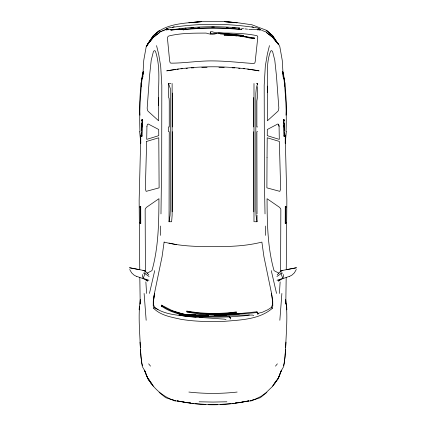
<?xml version="1.0" encoding="UTF-8"?>
<svg xmlns="http://www.w3.org/2000/svg" width="426" height="426" viewBox="0 0 426 426"><rect width="100%" height="100%" fill="white"/><g stroke="black" fill="none" stroke-linecap="round" stroke-linejoin="round"><path stroke-width="0.64" d="M158.696 105.43C157.62 87.436 161.305 68.416 155.378 51.067L154.281 50.593L153.371 51.69L151.214 60.284L149.526 76.025L147.162 108.241L147.652 110.632L148.243 111.388L158.621 120.787L158.696 97.703M172.418 126.964L172.418 97.49M267.31 86.116L267.384 120.787L277.763 111.388L278.354 110.632L278.844 108.034L276.479 76.025L274.791 60.284L272.629 51.69L271.719 50.593L270.627 51.067C265.51 64.156 268.119 78.874 267.31 92.554M284.488 78.901L284.488 86.169M254.594 221.744L257.016 221.744L257.032 215.13M257.032 213.809L256.867 131.709L257.613 131.677M285.298 206.328C287.47 208.048 284.616 205.103 285.266 207.206L285.223 223.464L286.144 222.883L285.894 222.297M286.176 206.919L285.867 207.478L285.803 222.297L286.144 222.883M280.585 271.41L280.851 209.608L280.596 208.575L279.397 207.233L267.049 198.702C267.182 222.819 267.448 247.224 274.04 270.627L278.934 273.204M286.181 277.518L285.798 304.111L285.633 301.044M286.251 269.551L286.868 200.534L285.26 137.651L285.223 143.285L286.363 131.458M257.517 86.68L257.405 97.49L256.867 101.09L256.867 126.964L257.613 126.927M257.538 84.774L257.549 83.507L256.361 83.507M164.106 242.096L162.109 256.441L154.452 293.386L153.61 300.277L153.552 304.739L154.713 307.545C163.808 314.058 175.384 314.958 186.157 316.198M238.336 35.63L238.347 35.177M160.98 213.895L161.71 157.599L161.821 85.392L160.682 66.126L158.658 54.161L156.55 45.603M140.106 222.297L139.856 222.883L140.777 223.464L140.734 207.206C141.384 205.103 138.53 208.048 140.702 206.328M160.469 235.386L160.703 226.041M253.763 315.48L252.251 315.038L214.209 315.309L206.844 314.825L206.871 314.068M206.844 314.825L206.988 313.477L212.249 313.744M285.292 223.464L285.319 222.569M141.224 132.832L140.979 135.99L142.034 136.57L142.545 124.392M142.598 123.061L142.657 119.525L141.613 120.052L141.757 120.606M141.091 135.99L141.395 135.404L142.007 120.622L141.714 120.057M142.082 127.033L142.252 123.045M141.336 130.255L141.645 123.178M285.681 299.403C288.013 315.346 286.187 331.742 285.654 347.813M142.524 274.509L142.438 276.346L143.168 278.38L148.956 280.271M285.521 349.677L284.802 358.623M285.963 342.099L285.1 356.53L283.711 366.456L280.904 371.445L278.189 378.565L272.001 386.92L265.803 392.889L261.133 396.318L254.572 399.497M140.367 301.044L140.202 304.111L139.819 277.518M283.402 123.061L283.343 119.525L284.387 120.052L284.243 120.606M172.189 211.823L172.418 131.677M140.351 347.813C139.819 331.742 137.992 315.346 140.319 299.403M279.413 293.445L280.138 281.911M277.044 280.271L282.832 278.38L281.011 273.673L281.197 270.68L296.48 267.757L286.181 269.722M140.921 82.724L139.382 106.766L139.925 115.233M286.043 115.233L286.586 106.766L285.047 82.724M285.622 136.432L285.702 135.17M281.89 293.445L279.839 320.283M213.415 314.617L223.394 314.356L235.919 312.945L236.19 311.954C219.811 314.095 203.159 313.946 186.881 311.081L187.094 312.109L199.581 314.1L207.473 314.479M187.094 312.109L186.881 311.081M139.137 309.851L139.393 306.198M235.919 312.945L236.19 311.954M286.038 131.533C286.789 113.95 285.771 96.223 283.94 78.725M161.353 305.836L161.422 305.128L172.019 310.517L183.734 314.26L208.58 315.272L208.261 316.241C192.211 316.167 175.182 315.943 161.576 306.172L161.353 305.836L163.115 306.731M161.576 306.172L161.422 305.128M143.413 71.483L141.885 79.167L142.3 75.125L143.274 71.403M208.261 316.241L208.58 315.272M142.891 75.966L142.747 77.165L143.77 60.252L146.219 46.615L147.3 44.538L153.259 37.302L147.609 44.501L147.902 44.043L146.416 46.738L148.488 42.509L153.376 35.693L159.558 30.448L153.2 35.949L147.609 44.501M143.104 74.161L143.317 72.356M254.269 38.494L240.099 35.997L224.182 35.097L224.236 34.671L232.479 34.825L240.157 35.624L254.317 38.106L254.269 38.494L248.779 37.893M224.182 35.097L224.395 34.517M179.096 314.963L179.325 313.621L179.096 314.963L186.402 316.481L224.518 319.149L226.009 319.692M153.61 300.277L154.452 293.386L153.269 300.996L153.227 305.762L153.722 308.381C160.836 315.586 171.492 317.157 180.944 319.303C194.629 321.582 208.522 321.721 222.356 321.508C239.247 319.963 258.768 320.006 272.289 308.381L272.778 305.762L272.736 300.996L271.543 293.386L263.886 256.441L261.889 242.096C245.914 246.132 229.396 246.755 213 246.537C196.599 246.755 180.086 246.132 164.111 242.096M254.162 38.271L254.21 37.887M284.722 359.256L284.094 363.825L283.45 365.577M172.125 83.507L172.125 215.284L171.63 221.744L169.042 221.744L170.075 215.284L170.283 210.109L170.283 88.454L168.478 83.507L170.911 83.507M142.066 78.725C140.234 96.223 139.217 113.95 139.968 131.533M141.885 79.167L143.338 71.77M149.467 293.413L154.718 270.627M257.549 83.507L256.292 88.454L255.829 93.39L255.829 210.109L256.037 215.284L257.016 221.744M257.805 314.66L258.097 313.6L256.942 311.789L239.343 313.579L228.767 313.69M142.939 270.35L144.803 270.68L144.989 273.673L143.168 278.38M269.456 45.603L267.347 54.161L265.323 66.126L264.184 85.392L264.461 183.313L265.02 213.895M230.099 319.133L230.439 318.089L229.417 316.214C220.487 315.97 211.381 317.258 202.403 315.996M276.075 380.972L274.525 383.837M240.259 35.827L242.82 36.082L243.182 35.353L213.958 32.275L212.073 31.662L210.588 31.854L210.274 33.441M243.182 35.353L242.82 36.082M282.832 278.38L283.562 276.346L283.476 274.509M278.189 378.565L281.511 370.103L278.226 378.661L273.338 384.923M258.018 313.323L262.246 312.317L267.927 309.686L271.282 307.545L272.443 304.739L272.384 300.277L271.543 293.386M139.856 222.883L140.197 222.297L140.133 207.478L139.824 206.919M284.776 132.832L285.021 135.99L284.605 135.404L283.993 120.622L284.286 120.057M294.43 272.768L296.294 269.504M148.269 43.484L153.376 35.693L153.2 35.949C165.426 23.126 184.911 23.26 201.386 21.662L188.92 22.796C204.906 20.853 221.105 20.853 237.096 22.796L224.63 21.662L237.096 22.658L251.899 24.772L266.548 30.342L272.816 35.949L278.46 44.501L272.757 37.302L278.769 44.538L279.813 46.615L282.236 60.252L283.258 77.165L283.045 75.365M272.693 386.158L276.399 380.839M277.14 379.774L277.88 378.709L277.086 379.699M186.183 29.08L185.507 28.004L184.453 29.325C202.51 27.408 220.759 27.418 238.837 29.043L239.609 28.004C216.658 25.842 193.425 26.38 170.645 29.99L173.286 29.751M275.484 366.142L277.363 363.841M277.182 274.877L281.197 270.68M278.657 281.112L279.999 279.861M294.174 273.055L291.842 275.175L289.542 276.368M257.837 29.847L258.784 29.043L259.54 29.011L260.866 29.809L259.115 30.028M153.722 308.381L154.713 307.545L158.073 309.686M257.826 29.863L259.205 28.707L257.379 27.93C228.048 23.116 198.021 23.073 168.691 27.951L159.526 32.126L161.353 31.449M266.894 392.373L260.297 397.682L250.563 400.93L251.862 400.69L253.987 399.295M159.537 32.467L153.259 37.387L159.542 32.546M278.119 280.793L279.131 280.026M284.174 136.57L285.021 135.99M276.895 276.511L281.011 273.673M285.223 223.464L286.107 222.883M167.045 29.996L165.384 29.74L166.87 28.542L168.249 29.82M141.613 120.052L142.465 119.514M284.909 135.99L283.966 136.57L283.482 125.058M257.911 29.937L259.54 29.011M253.502 399.71L251.383 400.69L243.731 401.793M147.066 273.204L151.954 270.627C158.552 247.224 158.818 222.819 158.951 198.702L146.597 207.233L145.404 208.575L145.149 209.608L145.415 271.41M281.74 273.417L282.544 272.997M278.199 280.984L282.566 278.716L289.467 276.325M140.133 207.478L140.734 207.206M283.913 135.676L284.605 135.404M162.578 30.997L164.409 30.315M172.344 27.37L174.175 26.689M142.007 120.622L142.705 120.409M216.765 33.436C213.298 34.863 209.613 34.256 206.163 33.079C193.686 33.148 180.869 32.988 168.707 36.013L167.801 36.828L167.466 37.855L167.578 39.634L169.644 60.891L170.033 62.436L170.72 63.154C184.618 63.218 198.937 60.689 213.005 60.913C226.685 61.009 240.355 62.654 253.939 63.527L254.881 62.824L255.206 61.541L257.73 37.951L257.719 36.482L257.075 35.72C244.508 33.047 231.35 33.079 218.506 32.978M248.693 400.834C225.311 406.09 200.705 406.09 177.317 400.834M282.869 270.382L281.4 270.654M241.547 402.192L243.182 401.894M241.377 402.181L248.699 400.93M249.348 314.995L244.95 315.735L229.492 316.907M175.842 69.47L166.715 70.86C196.514 65.487 227.516 65.471 257.357 70.535L259.104 70.86L247.676 69.071M177.147 69.268L178.451 69.071M235.53 403.049L240.078 402.373M231.094 403.64L220.178 404.407M232.346 403.481L234.231 403.241M235.972 312.237C219.805 314.755 203.202 314.585 187.142 311.401M235.248 402.932L236.526 402.788M238.443 402.575L240.36 402.362M174.596 29.607L177.211 29.319M178.521 29.176L179.831 29.032M237.138 392.053C221.078 393.848 204.933 393.848 188.872 392.053M228.49 313.451L229.763 313.318M232.314 313.057L233.586 312.924M181.018 68.804L182.291 68.692M186.119 68.357L187.397 68.245M171.284 30.054L174.511 29.804M177.088 29.607L183.537 29.117L183.766 30.145M206.961 314.234C223.698 314.995 240.605 314.276 257.208 312.508L258.097 313.6M190.885 27.914L193.415 27.754M197.84 27.477L199.735 27.355M191.221 67.91L193.862 67.814M201.786 67.526L207.063 67.329M217.569 404.492L208.442 404.492M214.209 315.309L226.664 315.022M226.872 401.787L213.005 402.069L199.139 401.787M220.269 33.942L229.944 34.73M211.743 27.051L214.267 27.051M165.384 29.74L183.537 29.117L182.85 29.756C202.472 27.717 222.292 27.568 241.915 29.676L240.898 29.005M218.969 314.409L223.394 314.356M224.816 313.925L239.385 314.031M224.342 34.937L232.436 35.06L240.099 35.997M208.33 315.538C192.275 315.666 175.262 315.133 161.651 305.463M183.723 314.431L195.779 314.718M205.833 404.407L194.916 403.64M251.803 29.474L260.866 29.809M210.156 32.823L210.7 33.319L222.207 33.484L242.974 35.646M218.948 67.329L224.225 67.526M232.149 67.814L234.79 67.91M205.944 315.884L208.506 315.98M186.194 315.08L188.729 315.192M195.699 315.506L194.432 315.448L195.774 315.554M192.579 316.726L195.848 316.875M186.402 316.481L196.274 316.987M199.565 317.152L202.856 317.322M224.236 34.671L226.131 34.788M230.439 318.089L229.593 316.944C212.883 317.248 195.758 317.434 179.234 314.372M226.275 27.355L228.171 27.477M232.596 27.754L235.125 27.914M187.813 315.022L189.139 315.112M232.388 35.48L236.883 35.875M238.656 68.261L239.945 68.373M243.166 68.666L244.455 68.783M187.435 316.316L189.991 316.55M206.163 314.164L207.478 314.287M231.882 34.937L233.815 35.145M238.336 28.175L239.646 28.318M241.617 28.531L243.587 28.75M244.897 28.888L247.522 29.176M248.837 29.319L251.462 29.607M185.651 402.362L187.568 402.575M189.485 402.788L190.763 402.932M191.78 403.241L193.665 403.481M239.513 35.331L240.685 35.486M188.745 312.05L190.023 312.221M240.094 36.151L247.607 37.211M250.051 37.493L251.878 37.76M253.097 37.935L254.317 38.106M185.933 402.373L190.481 403.049M238.837 29.043L239.955 29.208L239.609 28.004M182.285 401.793L174.628 400.69L172.509 399.71M144.6 270.654L129.52 267.757L139.819 269.722M177.317 400.93L184.634 402.181M240.147 35.784L241.393 36.008M182.829 401.894L184.469 402.192M181.929 314.1L184.533 314.574M168.994 243.092L176.657 244.668M241.957 36.556L243.203 36.822M171.955 311.081L183.734 314.26M283.295 120.409L283.993 120.622M175.645 312.455L183.654 315.133M251.841 26.689L253.672 27.37M261.607 30.315L266.49 32.126M141.395 135.404L142.087 135.676M136.533 276.325L143.434 278.716L147.801 280.984M285.266 207.206L285.867 207.478M171.438 399.497C158.845 394.21 148.477 383.224 144.489 370.103L147.817 378.565L151.486 383.837M136.458 276.368L134.158 275.175L131.826 273.055M143.455 272.997L144.26 273.417M283.53 119.514L284.387 120.052M172.024 399.295L174.149 400.69L175.448 400.93L165.714 397.682L159.116 392.373M139.893 222.883L140.777 223.464M140.979 135.99L141.826 136.57M144.989 273.673L149.105 276.511M146.869 280.026L147.881 280.793M266.468 32.546L272.752 37.387L266.474 32.467M271.282 307.545L272.289 308.381M272.635 35.693L266.452 30.448L272.816 35.949L272.635 35.693L278.167 44.043M146.001 279.861L147.343 281.112M144.803 270.68L148.818 274.877M140.037 342.099L140.9 356.53L142.289 366.456L145.096 371.445L147.779 378.661L152.673 384.923M278.631 124.429L277.853 123.971L267.299 129.493L267.24 135.66L279.291 139.377L279.073 126.378L278.631 124.429L279.073 126.378M148.642 363.841L150.522 366.142M149.318 380.194L148.126 378.709L153.317 386.158M150.884 382.969L149.936 380.972M129.706 269.504L131.57 272.768M256.942 311.789L257.208 312.508M142.556 365.577L141.906 363.825L141.278 359.256M282.726 71.403L283.7 75.125L284.115 79.167L282.587 71.483M229.417 316.214L229.593 316.944M271.282 270.627L276.533 293.413M282.667 71.77L284.115 79.167M210.7 33.319L210.817 33.942M141.203 358.623L140.479 349.677M282.619 71.754L282.901 74.161M210.588 31.854L210.657 32.483M146.161 320.283L144.11 293.445M139.643 131.458L140.777 143.285L140.74 137.651L139.137 200.534L139.749 269.551M286.613 306.198L286.868 309.851M140.298 135.17L140.383 136.432M145.862 281.911L146.587 293.445M286.501 303.956L286.735 307.785M284.355 123.178L284.664 130.255M283.748 123.045L283.918 127.033M140.681 222.569L140.708 223.464M265.297 226.041L265.531 235.386M253.779 211.823L253.694 131.677M172.322 93.038L172.402 96.856M168.478 83.507L168.632 97.49L169.101 98.454L169.244 101.09L169.244 126.964L168.499 126.927L168.499 131.677L169.244 131.709L169.042 221.744M284.488 78.224L284.488 80.589M284.488 359.906L284.488 362.478M283.641 77.372L283.641 77.963M253.987 83.507L253.987 221.744M253.694 97.49L253.694 126.964M142.327 77.372L142.327 77.963M141.48 78.224L141.48 86.824M141.48 359.906L141.48 362.478M267.033 157.604L266.884 187.855L279.845 191.365L280.665 188.99L279.344 141.421L267.219 137.779L267.033 157.604M146.933 126.378L146.72 139.377L158.765 135.66L158.706 129.493L148.152 123.971L147.375 124.429L146.933 126.378M146.661 141.421L145.335 188.99L146.155 191.365L159.116 187.855L158.786 137.779L146.661 141.421M153.259 37.339L147.3 44.538L153.259 37.339M278.769 44.538L272.752 37.339L278.769 44.538"/></g></svg>
